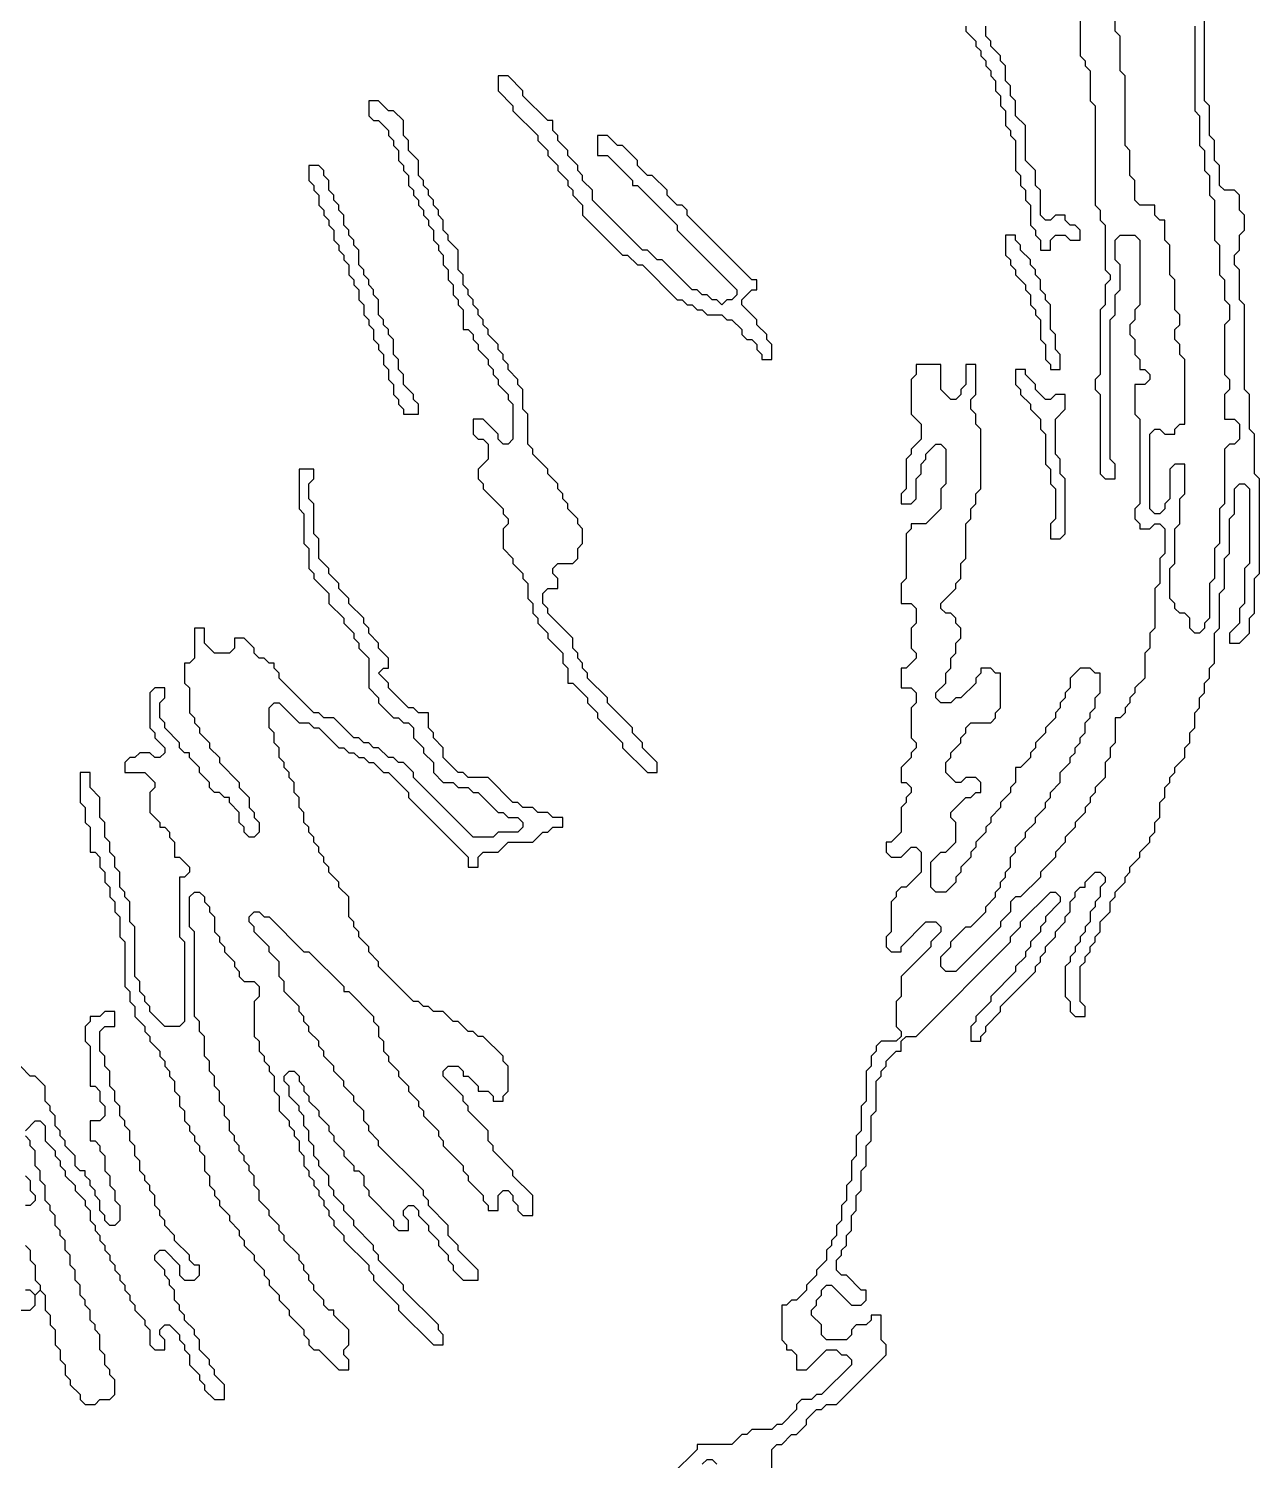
# Model space of a CAD drawing. Header units: metres. Extents: x 0 to 100, y 0 to 128.
# Drawn here: x 49.82 to 56, y 111.09 to 118.29 of the extents above; entities that cross this region are included whole.
import ezdxf

# ---------------------------------------------------------------- set-up
doc = ezdxf.new("R2010")
doc.units = ezdxf.units.M

msp = doc.modelspace()

# ---------------------------------------------------------------- linework, layer by layer
for points in [[(55.1, 118.35), (55.1, 118.15), (55.125, 118.125), (55.125, 118.1), (55.15, 118.075), (55.15, 117.925), (55.175, 117.9), (55.175, 117.4), (55.2, 117.375), (55.2, 117.325), (55.225, 117.3), (55.225, 117.075), (55.25, 117.05), (55.25, 117.025), (55.225, 117), (55.225, 116.9), (55.2, 116.875), (55.2, 116.55), (55.175, 116.525), (55.175, 116.475), (55.2, 116.45), (55.2, 116.05), (55.225, 116.025), (55.275, 116.025), (55.275, 116.1), (55.25, 116.125), (55.25, 116.825), (55.275, 116.85), (55.275, 116.95), (55.3, 116.975), (55.3, 117.1), (55.275, 117.125), (55.275, 117.225), (55.3, 117.25), (55.375, 117.25), (55.4, 117.225), (55.4, 116.9), (55.375, 116.875), (55.375, 116.825), (55.35, 116.8), (55.35, 116.75), (55.375, 116.725), (55.375, 116.65), (55.4, 116.625), (55.4, 116.575), (55.425, 116.575), (55.45, 116.55), (55.45, 116.525), (55.425, 116.5), (55.375, 116.5), (55.375, 116.35), (55.4, 116.325), (55.4, 115.9), (55.375, 115.875), (55.375, 115.825), (55.4, 115.8), (55.4, 115.775), (55.45, 115.775), (55.475, 115.8), (55.5, 115.8), (55.525, 115.775), (55.525, 115.65), (55.5, 115.625), (55.5, 115.5), (55.475, 115.475), (55.475, 115.275), (55.45, 115.25), (55.45, 115.175), (55.425, 115.15), (55.425, 115.025), (55.375, 114.975), (55.375, 114.95), (55.35, 114.925), (55.35, 114.9), (55.325, 114.875), (55.325, 114.85), (55.3, 114.825), (55.275, 114.825), (55.275, 114.7), (55.25, 114.675), (55.25, 114.625), (55.225, 114.6), (55.225, 114.525), (55.175, 114.475), (55.175, 114.45), (55.15, 114.425), (55.15, 114.4), (55.125, 114.375), (55.125, 114.35), (55.075, 114.3), (55.075, 114.275), (55.025, 114.225), (55.025, 114.2), (54.975, 114.15), (54.975, 114.125), (54.9, 114.05), (54.9, 114.025), (54.8, 113.925), (54.775, 113.925), (54.75, 113.9), (54.75, 113.85), (54.7, 113.8), (54.7, 113.775), (54.475, 113.55), (54.425, 113.55), (54.4, 113.575), (54.4, 113.625), (54.45, 113.675), (54.45, 113.7), (54.525, 113.775), (54.55, 113.775), (54.625, 113.85), (54.625, 113.875), (54.675, 113.925), (54.675, 113.95), (54.7, 113.975), (54.7, 114), (54.725, 114.025), (54.725, 114.05), (54.75, 114.075), (54.75, 114.125), (54.775, 114.15), (54.775, 114.175), (54.825, 114.225), (54.825, 114.25), (54.875, 114.3), (54.875, 114.325), (54.925, 114.375), (54.925, 114.4), (54.95, 114.425), (54.95, 114.45), (55, 114.5), (55, 114.55), (55.05, 114.6), (55.05, 114.625), (55.075, 114.65), (55.075, 114.675), (55.1, 114.7), (55.1, 114.725), (55.125, 114.75), (55.125, 114.8), (55.15, 114.825), (55.15, 114.85), (55.175, 114.875), (55.175, 114.925), (55.2, 114.95), (55.2, 115.05), (55.175, 115.05), (55.15, 115.075), (55.1, 115.075), (55.05, 115.025), (55.05, 114.975), (55.025, 114.95), (55.025, 114.925), (55, 114.9), (55, 114.875), (54.975, 114.85), (54.975, 114.825), (54.925, 114.775), (54.925, 114.75), (54.875, 114.7), (54.875, 114.675), (54.85, 114.65), (54.85, 114.625), (54.8, 114.575), (54.775, 114.575), (54.775, 114.5), (54.75, 114.475), (54.75, 114.45), (54.7, 114.4), (54.7, 114.375), (54.65, 114.325), (54.65, 114.3), (54.625, 114.275), (54.625, 114.25), (54.575, 114.2), (54.575, 114.175), (54.55, 114.15), (54.55, 114.125), (54.5, 114.075), (54.5, 114.05), (54.475, 114.025), (54.475, 114), (54.425, 113.95), (54.375, 113.95), (54.35, 113.975), (54.35, 114.1), (54.4, 114.15), (54.425, 114.15), (54.475, 114.2), (54.475, 114.3), (54.45, 114.325), (54.45, 114.35), (54.525, 114.425), (54.55, 114.425), (54.575, 114.45), (54.6, 114.45), (54.6, 114.5), (54.575, 114.525), (54.525, 114.525), (54.5, 114.5), (54.475, 114.5), (54.425, 114.55), (54.425, 114.6), (54.45, 114.625), (54.45, 114.65), (54.5, 114.7), (54.5, 114.725), (54.525, 114.75), (54.525, 114.775), (54.55, 114.8), (54.65, 114.8), (54.675, 114.825), (54.675, 114.85), (54.7, 114.875), (54.7, 115.05), (54.675, 115.05), (54.65, 115.075), (54.6, 115.075), (54.6, 115.05), (54.575, 115.025), (54.575, 115), (54.5, 114.925), (54.475, 114.925), (54.45, 114.9), (54.4, 114.9), (54.375, 114.925), (54.375, 114.95), (54.425, 115), (54.425, 115.05), (54.45, 115.075), (54.45, 115.125), (54.475, 115.15), (54.475, 115.2), (54.5, 115.225), (54.5, 115.275), (54.475, 115.3), (54.475, 115.325), (54.45, 115.35), (54.425, 115.35), (54.4, 115.375), (54.4, 115.4), (54.475, 115.475), (54.475, 115.5), (54.5, 115.525), (54.5, 115.6), (54.525, 115.625), (54.525, 115.8), (54.55, 115.825), (54.55, 115.875), (54.575, 115.9), (54.575, 115.95), (54.6, 115.975), (54.6, 116.275), (54.575, 116.3), (54.575, 116.35), (54.55, 116.375), (54.55, 116.425), (54.575, 116.45), (54.575, 116.6), (54.525, 116.6), (54.525, 116.5), (54.5, 116.475), (54.5, 116.45), (54.475, 116.425), (54.45, 116.425), (54.4, 116.475), (54.4, 116.6), (54.275, 116.6), (54.275, 116.55), (54.25, 116.525), (54.25, 116.35), (54.3, 116.3), (54.3, 116.225), (54.25, 116.175), (54.25, 116.15), (54.225, 116.125), (54.225, 115.975), (54.2, 115.95), (54.2, 115.9), (54.25, 115.9), (54.275, 115.925), (54.275, 116.025), (54.3, 116.05), (54.3, 116.1), (54.325, 116.125), (54.325, 116.15), (54.375, 116.2), (54.4, 116.2), (54.425, 116.175), (54.425, 116), (54.4, 115.975), (54.4, 115.875), (54.325, 115.8), (54.25, 115.8), (54.25, 115.775), (54.225, 115.75), (54.225, 115.525), (54.2, 115.5), (54.2, 115.4), (54.25, 115.4), (54.275, 115.375), (54.275, 115.3), (54.25, 115.275), (54.25, 115.175), (54.275, 115.15), (54.275, 115.125), (54.225, 115.075), (54.2, 115.075), (54.2, 114.975), (54.25, 114.975), (54.275, 114.95), (54.275, 114.9), (54.25, 114.875), (54.25, 114.725), (54.275, 114.7), (54.275, 114.675), (54.25, 114.65), (54.25, 114.625), (54.2, 114.575), (54.2, 114.5), (54.225, 114.5), (54.25, 114.475), (54.25, 114.45), (54.225, 114.425), (54.225, 114.4), (54.2, 114.375), (54.2, 114.25), (54.15, 114.2), (54.125, 114.2), (54.125, 114.15), (54.15, 114.125), (54.2, 114.125), (54.25, 114.175), (54.275, 114.175), (54.3, 114.15), (54.3, 114.05), (54.225, 113.975), (54.2, 113.975), (54.175, 113.95), (54.175, 113.925), (54.15, 113.9), (54.15, 113.75), (54.125, 113.725), (54.125, 113.675), (54.15, 113.65), (54.2, 113.65), (54.2, 113.675), (54.325, 113.8), (54.375, 113.8), (54.4, 113.775), (54.4, 113.75), (54.35, 113.7), (54.35, 113.675), (54.2, 113.525), (54.2, 113.425), (54.175, 113.4), (54.175, 113.275), (54.2, 113.25), (54.2, 113.225), (54.175, 113.2), (54.1, 113.2), (54.075, 113.175), (54.075, 113.15), (54.05, 113.125), (54.05, 113.075), (54.025, 113.05), (54.025, 112.9), (54, 112.875), (54, 112.75), (53.975, 112.725), (53.975, 112.625), (53.95, 112.6), (53.95, 112.5), (53.925, 112.475), (53.925, 112.4), (53.9, 112.375), (53.9, 112.3), (53.875, 112.275), (53.875, 112.225), (53.85, 112.2), (53.85, 112.175), (53.825, 112.15), (53.825, 112.1), (53.775, 112.05), (53.775, 112.025), (53.725, 111.975), (53.725, 111.95), (53.675, 111.9), (53.65, 111.9), (53.625, 111.875), (53.6, 111.875), (53.6, 111.7), (53.625, 111.675), (53.625, 111.65), (53.65, 111.65), (53.675, 111.625), (53.675, 111.55), (53.725, 111.55), (53.825, 111.65), (53.875, 111.65), (53.9, 111.625), (53.925, 111.625), (53.95, 111.6), (53.95, 111.575), (53.8, 111.425), (53.775, 111.425), (53.75, 111.4), (53.7, 111.4), (53.675, 111.375), (53.675, 111.35), (53.6, 111.275), (53.575, 111.275), (53.55, 111.25), (53.45, 111.25), (53.425, 111.225), (53.4, 111.225), (53.35, 111.175), (53.175, 111.175), (53.175, 111.15), (53.05, 111.025)], [(53.55, 111.05), (53.55, 111.15), (53.575, 111.175), (53.6, 111.175), (53.65, 111.225), (53.675, 111.225), (53.725, 111.275), (53.725, 111.3), (53.775, 111.35), (53.8, 111.35), (53.825, 111.375), (53.875, 111.375), (54.125, 111.625), (54.125, 111.675), (54.1, 111.7), (54.1, 111.825), (54.05, 111.825), (54.05, 111.8), (54.025, 111.775), (53.975, 111.775), (53.95, 111.75), (53.95, 111.725), (53.925, 111.7), (53.825, 111.7), (53.8, 111.725), (53.8, 111.775), (53.75, 111.825), (53.75, 111.85), (53.775, 111.875), (53.775, 111.9), (53.8, 111.925), (53.8, 111.95), (53.825, 111.975), (53.85, 111.975), (53.95, 111.875), (54, 111.875), (54.025, 111.9), (54.025, 111.95), (54, 111.95), (53.925, 112.025), (53.9, 112.025), (53.875, 112.05), (53.875, 112.1), (53.9, 112.125), (53.9, 112.15), (53.925, 112.175), (53.925, 112.225), (53.95, 112.25), (53.95, 112.325), (53.975, 112.35), (53.975, 112.425), (54, 112.45), (54, 112.55), (54.025, 112.575), (54.025, 112.675), (54.05, 112.7), (54.05, 112.825), (54.075, 112.85), (54.075, 113), (54.1, 113.025), (54.1, 113.05), (54.125, 113.075), (54.125, 113.1), (54.175, 113.15), (54.2, 113.15), (54.2, 113.2), (54.225, 113.225), (54.275, 113.225), (54.75, 113.7), (54.75, 113.725), (54.8, 113.775), (54.8, 113.8), (54.95, 113.95), (54.975, 113.95), (55, 113.925), (55, 113.9), (54.925, 113.825), (54.925, 113.8), (54.9, 113.775), (54.9, 113.75), (54.85, 113.7), (54.85, 113.675), (54.825, 113.65), (54.825, 113.625), (54.775, 113.575), (54.775, 113.55), (54.65, 113.425), (54.65, 113.4), (54.575, 113.325), (54.575, 113.3), (54.55, 113.275), (54.55, 113.2), (54.6, 113.2), (54.6, 113.225), (54.625, 113.25), (54.625, 113.275), (54.7, 113.35), (54.7, 113.375), (54.875, 113.55), (54.875, 113.575), (54.9, 113.6), (54.9, 113.625), (54.925, 113.65), (54.925, 113.675), (54.975, 113.725), (54.975, 113.75), (55.025, 113.8), (55.025, 113.825), (55.05, 113.85), (55.05, 113.9), (55.075, 113.925), (55.075, 113.95), (55.1, 113.975), (55.125, 113.975), (55.125, 114), (55.175, 114.05), (55.2, 114.05), (55.225, 114.025), (55.225, 114), (55.2, 113.975), (55.2, 113.925), (55.175, 113.9), (55.175, 113.875), (55.15, 113.85), (55.15, 113.8), (55.125, 113.775), (55.125, 113.75), (55.1, 113.725), (55.1, 113.7), (55.075, 113.675), (55.075, 113.65), (55.05, 113.625), (55.05, 113.6), (55.025, 113.575), (55.025, 113.425), (55.05, 113.4), (55.05, 113.35), (55.075, 113.325), (55.125, 113.325), (55.125, 113.375), (55.1, 113.4), (55.1, 113.575), (55.125, 113.6), (55.125, 113.625), (55.15, 113.65), (55.15, 113.675), (55.175, 113.7), (55.175, 113.725), (55.2, 113.75), (55.2, 113.8), (55.25, 113.85), (55.25, 113.9), (55.275, 113.925), (55.275, 113.95), (55.325, 114), (55.325, 114.025), (55.35, 114.05), (55.35, 114.075), (55.4, 114.125), (55.4, 114.15), (55.45, 114.2), (55.45, 114.225), (55.475, 114.25), (55.475, 114.3), (55.5, 114.325), (55.5, 114.4), (55.525, 114.425), (55.525, 114.475), (55.55, 114.5), (55.55, 114.525), (55.575, 114.55), (55.575, 114.575), (55.625, 114.625), (55.625, 114.675), (55.65, 114.7), (55.65, 114.75), (55.675, 114.775), (55.675, 114.85), (55.7, 114.875), (55.7, 114.925), (55.725, 114.95), (55.725, 115), (55.75, 115.025), (55.75, 115.075), (55.775, 115.1), (55.775, 115.25), (55.8, 115.275), (55.8, 115.45), (55.825, 115.475), (55.825, 115.625), (55.85, 115.65), (55.85, 115.825), (55.875, 115.85), (55.875, 115.975), (55.9, 116), (55.925, 116), (55.95, 115.975), (55.95, 115.6), (55.925, 115.575), (55.925, 115.4), (55.9, 115.375), (55.9, 115.3), (55.85, 115.25), (55.85, 115.2), (55.9, 115.2), (55.95, 115.25), (55.95, 115.325), (55.975, 115.35), (55.975, 115.525), (56, 115.55), (56, 116.025), (55.975, 116.05), (55.975, 116.25), (55.95, 116.275), (55.95, 116.45), (55.925, 116.475), (55.925, 116.9), (55.9, 116.925), (55.9, 117.075), (55.875, 117.1), (55.875, 117.15), (55.9, 117.175), (55.9, 117.25), (55.925, 117.275), (55.925, 117.35), (55.9, 117.375), (55.9, 117.45), (55.875, 117.475), (55.825, 117.475), (55.8, 117.5), (55.8, 117.6), (55.775, 117.625), (55.775, 117.725), (55.75, 117.75), (55.75, 117.9), (55.725, 117.925), (55.725, 118.35)], [(55.675, 118.3), (55.675, 117.875), (55.7, 117.85), (55.7, 117.7), (55.725, 117.675), (55.725, 117.575), (55.75, 117.55), (55.75, 117.45), (55.775, 117.425), (55.775, 117.225), (55.8, 117.2), (55.8, 117.05), (55.825, 117.025), (55.825, 116.925), (55.85, 116.9), (55.85, 116.825), (55.825, 116.8), (55.825, 116.55), (55.85, 116.525), (55.85, 116.475), (55.825, 116.45), (55.825, 116.325), (55.875, 116.325), (55.9, 116.3), (55.9, 116.225), (55.875, 116.2), (55.85, 116.2), (55.825, 116.175), (55.825, 115.9), (55.8, 115.875), (55.8, 115.7), (55.775, 115.675), (55.775, 115.525), (55.75, 115.5), (55.75, 115.325), (55.725, 115.3), (55.725, 115.275), (55.7, 115.25), (55.675, 115.25), (55.65, 115.275), (55.65, 115.325), (55.625, 115.35), (55.6, 115.35), (55.575, 115.375), (55.575, 115.4), (55.55, 115.425), (55.55, 115.575), (55.575, 115.6), (55.575, 115.775), (55.6, 115.8), (55.6, 115.925), (55.625, 115.95), (55.625, 116.1), (55.575, 116.1), (55.55, 116.075), (55.55, 115.925), (55.525, 115.9), (55.525, 115.875), (55.5, 115.85), (55.475, 115.85), (55.45, 115.875), (55.45, 116.25), (55.475, 116.275), (55.5, 116.275), (55.525, 116.25), (55.575, 116.25), (55.575, 116.275), (55.6, 116.3), (55.625, 116.3), (55.625, 116.625), (55.6, 116.65), (55.6, 116.7), (55.575, 116.725), (55.575, 116.775), (55.6, 116.8), (55.6, 116.85), (55.575, 116.875), (55.575, 117.025), (55.55, 117.05), (55.55, 117.2), (55.525, 117.225), (55.525, 117.325), (55.5, 117.325), (55.475, 117.35), (55.475, 117.4), (55.4, 117.4), (55.375, 117.425), (55.375, 117.525), (55.35, 117.55), (55.35, 117.675), (55.325, 117.7), (55.325, 118.05), (55.3, 118.075), (55.3, 118.25), (55.275, 118.275), (55.275, 118.375)], [(54.525, 118.3), (54.525, 118.275), (54.575, 118.225), (54.575, 118.2), (54.6, 118.175), (54.6, 118.15), (54.625, 118.125), (54.625, 118.1), (54.65, 118.075), (54.65, 118.05), (54.675, 118.025), (54.675, 117.975), (54.7, 117.95), (54.7, 117.9), (54.725, 117.875), (54.725, 117.8), (54.75, 117.775), (54.75, 117.75), (54.775, 117.725), (54.775, 117.575), (54.8, 117.55), (54.8, 117.5), (54.825, 117.475), (54.825, 117.425), (54.85, 117.4), (54.85, 117.3), (54.875, 117.275), (54.875, 117.25), (54.9, 117.225), (54.9, 117.175), (54.95, 117.175), (54.95, 117.225), (54.975, 117.25), (55.025, 117.25), (55.05, 117.225), (55.1, 117.225), (55.1, 117.275), (55.075, 117.3), (55.05, 117.3), (55.025, 117.325), (55.025, 117.35), (54.975, 117.35), (54.95, 117.325), (54.925, 117.325), (54.9, 117.35), (54.9, 117.475), (54.875, 117.5), (54.875, 117.575), (54.825, 117.625), (54.825, 117.8), (54.775, 117.85), (54.775, 117.925), (54.75, 117.95), (54.75, 118), (54.725, 118.025), (54.725, 118.1), (54.7, 118.125), (54.7, 118.15), (54.65, 118.2), (54.65, 118.225), (54.625, 118.25), (54.625, 118.3)], [(49.8, 112.75), (49.85, 112.8), (49.875, 112.8), (49.9, 112.775), (49.9, 112.7), (49.95, 112.65), (49.95, 112.625), (49.975, 112.6), (49.975, 112.575), (50, 112.55), (50, 112.525), (50.05, 112.475), (50.05, 112.45), (50.1, 112.4), (50.1, 112.375), (50.125, 112.35), (50.125, 112.3), (50.15, 112.275), (50.15, 112.25), (50.175, 112.225), (50.175, 112.2), (50.2, 112.175), (50.2, 112.15), (50.225, 112.125), (50.225, 112.1), (50.25, 112.075), (50.25, 112.05), (50.275, 112.025), (50.275, 112), (50.3, 111.975), (50.3, 111.95), (50.325, 111.925), (50.325, 111.9), (50.35, 111.875), (50.35, 111.85), (50.4, 111.8), (50.4, 111.775), (50.425, 111.75), (50.425, 111.675), (50.45, 111.65), (50.5, 111.65), (50.5, 111.7), (50.475, 111.725), (50.475, 111.75), (50.5, 111.775), (50.525, 111.775), (50.575, 111.725), (50.575, 111.7), (50.6, 111.675), (50.6, 111.65), (50.625, 111.625), (50.625, 111.575), (50.675, 111.525), (50.675, 111.5), (50.7, 111.475), (50.7, 111.45), (50.75, 111.4), (50.8, 111.4), (50.8, 111.475), (50.75, 111.525), (50.75, 111.55), (50.725, 111.575), (50.725, 111.6), (50.675, 111.65), (50.675, 111.7), (50.65, 111.725), (50.65, 111.75), (50.6, 111.8), (50.6, 111.825), (50.575, 111.85), (50.575, 111.875), (50.55, 111.9), (50.55, 111.95), (50.525, 111.975), (50.525, 112), (50.5, 112.025), (50.5, 112.05), (50.45, 112.1), (50.45, 112.125), (50.475, 112.15), (50.5, 112.15), (50.575, 112.075), (50.575, 112.025), (50.6, 112), (50.65, 112), (50.675, 112.025), (50.675, 112.075), (50.65, 112.075), (50.625, 112.1), (50.625, 112.125), (50.55, 112.2), (50.55, 112.225), (50.5, 112.275), (50.5, 112.3), (50.475, 112.325), (50.475, 112.35), (50.45, 112.375), (50.45, 112.425), (50.425, 112.45), (50.425, 112.475), (50.4, 112.5), (50.4, 112.525), (50.375, 112.55), (50.375, 112.6), (50.35, 112.625), (50.35, 112.675), (50.325, 112.7), (50.325, 112.75), (50.3, 112.775), (50.3, 112.8), (50.275, 112.825), (50.275, 112.875), (50.25, 112.9), (50.25, 112.95), (50.225, 112.975), (50.225, 113.05), (50.2, 113.075), (50.2, 113.125), (50.175, 113.15), (50.175, 113.25), (50.2, 113.275), (50.25, 113.275), (50.25, 113.35), (50.2, 113.35), (50.175, 113.325), (50.125, 113.325), (50.125, 113.3), (50.1, 113.275), (50.1, 113.2), (50.125, 113.175), (50.125, 112.975), (50.15, 112.975), (50.175, 112.95), (50.175, 112.9), (50.2, 112.875), (50.2, 112.825), (50.175, 112.8), (50.125, 112.8), (50.125, 112.7), (50.15, 112.7), (50.175, 112.675), (50.175, 112.65), (50.2, 112.625), (50.2, 112.55), (50.225, 112.525), (50.225, 112.475), (50.25, 112.45), (50.25, 112.4), (50.275, 112.375), (50.275, 112.3), (50.25, 112.275), (50.225, 112.275), (50.2, 112.3), (50.2, 112.325), (50.175, 112.35), (50.175, 112.4), (50.15, 112.425), (50.15, 112.45), (50.125, 112.475), (50.125, 112.5), (50.1, 112.525), (50.1, 112.55), (50.075, 112.55), (50.05, 112.575), (50.05, 112.625), (50, 112.675), (50, 112.7), (49.975, 112.725), (49.975, 112.75), (49.95, 112.775), (49.95, 112.825), (49.925, 112.85), (49.925, 112.875), (49.9, 112.9), (49.9, 112.975), (49.85, 113.025), (49.825, 113.025), (49.775, 113.075)], [(49.775, 111.85), (49.825, 111.85), (49.85, 111.875), (49.85, 111.925), (49.875, 111.95), (49.9, 111.925), (49.9, 111.85), (49.925, 111.825), (49.925, 111.775), (49.95, 111.75), (49.95, 111.675), (49.975, 111.65), (49.975, 111.6), (50, 111.575), (50, 111.525), (50.025, 111.5), (50.025, 111.475), (50.075, 111.425), (50.075, 111.4), (50.1, 111.375), (50.15, 111.375), (50.175, 111.4), (50.225, 111.4), (50.25, 111.425), (50.25, 111.5), (50.225, 111.525), (50.225, 111.55), (50.2, 111.575), (50.2, 111.625), (50.175, 111.65), (50.175, 111.725), (50.15, 111.75), (50.15, 111.775), (50.125, 111.8), (50.125, 111.85), (50.1, 111.875), (50.1, 111.9), (50.075, 111.925), (50.075, 111.975), (50.05, 112), (50.05, 112.05), (50.025, 112.075), (50.025, 112.125), (50, 112.15), (50, 112.2), (49.975, 112.225), (49.975, 112.25), (49.95, 112.275), (49.95, 112.325), (49.925, 112.35), (49.925, 112.375), (49.9, 112.4), (49.9, 112.475), (49.875, 112.5), (49.875, 112.55), (49.85, 112.575), (49.85, 112.65), (49.825, 112.675), (49.825, 112.7), (49.8, 112.725)], [(49.8, 112.525), (49.825, 112.5), (49.825, 112.45), (49.85, 112.425), (49.85, 112.4), (49.825, 112.375), (49.8, 112.375)], [(49.8, 112.175), (49.825, 112.15), (49.825, 112.1), (49.85, 112.075), (49.85, 112), (49.875, 111.975), (49.875, 111.95), (49.85, 111.925), (49.825, 111.95), (49.8, 111.95)], [(53.2, 111.075), (53.225, 111.1), (53.25, 111.1), (53.275, 111.075)]]:
    msp.add_lwpolyline(points)
for points in [[(52.175, 118.05), (52.175, 117.975), (52.25, 117.9), (52.25, 117.875), (52.375, 117.75), (52.375, 117.725), (52.425, 117.675), (52.425, 117.65), (52.475, 117.6), (52.475, 117.575), (52.525, 117.525), (52.525, 117.5), (52.55, 117.475), (52.55, 117.45), (52.6, 117.4), (52.6, 117.35), (52.8, 117.15), (52.825, 117.15), (52.875, 117.1), (52.9, 117.1), (53.075, 116.925), (53.1, 116.925), (53.125, 116.9), (53.15, 116.9), (53.175, 116.875), (53.2, 116.875), (53.225, 116.85), (53.3, 116.85), (53.325, 116.825), (53.35, 116.825), (53.4, 116.775), (53.4, 116.75), (53.425, 116.725), (53.45, 116.725), (53.475, 116.7), (53.475, 116.675), (53.5, 116.65), (53.5, 116.625), (53.55, 116.625), (53.55, 116.7), (53.525, 116.725), (53.525, 116.75), (53.475, 116.8), (53.475, 116.825), (53.4, 116.9), (53.4, 116.925), (53.45, 116.975), (53.475, 116.975), (53.475, 117.025), (53.45, 117.025), (53.125, 117.35), (53.125, 117.375), (53.1, 117.4), (53.075, 117.4), (53.025, 117.45), (53.025, 117.475), (52.95, 117.55), (52.925, 117.55), (52.875, 117.6), (52.875, 117.625), (52.8, 117.7), (52.775, 117.7), (52.725, 117.75), (52.675, 117.75), (52.675, 117.65), (52.725, 117.65), (52.85, 117.525), (52.85, 117.5), (52.875, 117.5), (53.075, 117.3), (53.075, 117.275), (53.375, 116.975), (53.375, 116.95), (53.35, 116.925), (53.325, 116.925), (53.3, 116.9), (53.275, 116.925), (53.25, 116.925), (53.225, 116.95), (53.2, 116.95), (53.175, 116.975), (53.15, 116.975), (53, 117.125), (52.975, 117.125), (52.925, 117.175), (52.9, 117.175), (52.65, 117.425), (52.65, 117.475), (52.6, 117.525), (52.6, 117.55), (52.575, 117.575), (52.575, 117.6), (52.525, 117.65), (52.525, 117.675), (52.475, 117.725), (52.475, 117.75), (52.45, 117.775), (52.45, 117.825), (52.425, 117.825), (52.3, 117.95), (52.3, 117.975), (52.225, 118.05)], [(51.525, 117.925), (51.525, 117.85), (51.55, 117.825), (51.575, 117.825), (51.625, 117.775), (51.625, 117.75), (51.65, 117.725), (51.65, 117.7), (51.675, 117.675), (51.675, 117.625), (51.7, 117.6), (51.7, 117.575), (51.725, 117.55), (51.725, 117.5), (51.75, 117.475), (51.75, 117.45), (51.775, 117.425), (51.775, 117.4), (51.8, 117.375), (51.8, 117.35), (51.825, 117.325), (51.825, 117.3), (51.85, 117.275), (51.85, 117.225), (51.875, 117.2), (51.875, 117.175), (51.9, 117.15), (51.9, 117.1), (51.925, 117.075), (51.925, 117.025), (51.95, 117), (51.95, 116.95), (51.975, 116.925), (51.975, 116.9), (52, 116.875), (52, 116.775), (52.025, 116.775), (52.05, 116.75), (52.05, 116.725), (52.075, 116.7), (52.075, 116.675), (52.125, 116.625), (52.125, 116.6), (52.15, 116.575), (52.15, 116.55), (52.175, 116.525), (52.175, 116.5), (52.225, 116.45), (52.225, 116.425), (52.25, 116.4), (52.25, 116.225), (52.225, 116.2), (52.2, 116.2), (52.175, 116.225), (52.175, 116.25), (52.1, 116.325), (52.05, 116.325), (52.05, 116.25), (52.075, 116.225), (52.1, 116.225), (52.125, 116.2), (52.125, 116.125), (52.075, 116.075), (52.075, 116.025), (52.1, 116), (52.1, 115.975), (52.2, 115.875), (52.2, 115.85), (52.225, 115.825), (52.225, 115.8), (52.2, 115.775), (52.2, 115.675), (52.25, 115.625), (52.25, 115.6), (52.3, 115.55), (52.3, 115.525), (52.325, 115.5), (52.325, 115.425), (52.35, 115.4), (52.35, 115.35), (52.375, 115.325), (52.375, 115.3), (52.425, 115.25), (52.425, 115.225), (52.5, 115.15), (52.5, 115.1), (52.525, 115.075), (52.525, 115), (52.55, 115), (52.625, 114.925), (52.625, 114.9), (52.675, 114.85), (52.675, 114.825), (52.8, 114.7), (52.8, 114.675), (52.925, 114.55), (52.975, 114.55), (52.975, 114.6), (52.9, 114.675), (52.9, 114.7), (52.85, 114.75), (52.85, 114.775), (52.725, 114.9), (52.725, 114.925), (52.625, 115.025), (52.625, 115.05), (52.6, 115.075), (52.6, 115.1), (52.575, 115.125), (52.575, 115.15), (52.55, 115.175), (52.55, 115.225), (52.425, 115.35), (52.425, 115.375), (52.4, 115.4), (52.4, 115.45), (52.425, 115.475), (52.475, 115.475), (52.475, 115.525), (52.45, 115.55), (52.45, 115.575), (52.475, 115.6), (52.55, 115.6), (52.575, 115.625), (52.575, 115.675), (52.6, 115.7), (52.6, 115.775), (52.575, 115.8), (52.575, 115.825), (52.525, 115.875), (52.525, 115.9), (52.5, 115.925), (52.5, 115.95), (52.475, 115.975), (52.475, 116), (52.425, 116.05), (52.425, 116.075), (52.35, 116.15), (52.35, 116.175), (52.325, 116.2), (52.325, 116.35), (52.3, 116.375), (52.3, 116.475), (52.275, 116.5), (52.275, 116.525), (52.225, 116.575), (52.225, 116.6), (52.2, 116.625), (52.2, 116.65), (52.175, 116.675), (52.175, 116.7), (52.125, 116.75), (52.125, 116.775), (52.1, 116.8), (52.1, 116.825), (52.075, 116.85), (52.075, 116.875), (52.05, 116.9), (52.05, 116.925), (52.025, 116.95), (52.025, 116.975), (52, 117), (52, 117.05), (51.975, 117.075), (51.975, 117.175), (51.925, 117.225), (51.925, 117.25), (51.9, 117.275), (51.9, 117.325), (51.875, 117.35), (51.875, 117.375), (51.85, 117.4), (51.85, 117.425), (51.825, 117.45), (51.825, 117.475), (51.8, 117.5), (51.8, 117.525), (51.775, 117.55), (51.775, 117.625), (51.725, 117.675), (51.725, 117.725), (51.7, 117.75), (51.7, 117.825), (51.65, 117.875), (51.625, 117.875), (51.575, 117.925)], [(51.225, 117.6), (51.225, 117.525), (51.25, 117.5), (51.25, 117.475), (51.275, 117.45), (51.275, 117.4), (51.3, 117.375), (51.3, 117.35), (51.325, 117.325), (51.325, 117.3), (51.35, 117.275), (51.35, 117.225), (51.375, 117.2), (51.375, 117.175), (51.4, 117.15), (51.4, 117.125), (51.425, 117.1), (51.425, 117.05), (51.45, 117.025), (51.45, 117), (51.475, 116.975), (51.475, 116.925), (51.5, 116.9), (51.5, 116.85), (51.525, 116.825), (51.525, 116.8), (51.55, 116.775), (51.55, 116.725), (51.575, 116.7), (51.575, 116.675), (51.6, 116.65), (51.6, 116.6), (51.625, 116.575), (51.625, 116.525), (51.65, 116.5), (51.65, 116.45), (51.675, 116.425), (51.675, 116.4), (51.7, 116.375), (51.7, 116.35), (51.775, 116.35), (51.775, 116.4), (51.75, 116.425), (51.75, 116.45), (51.7, 116.5), (51.7, 116.55), (51.675, 116.575), (51.675, 116.625), (51.65, 116.65), (51.65, 116.725), (51.625, 116.75), (51.625, 116.775), (51.6, 116.8), (51.6, 116.825), (51.575, 116.85), (51.575, 116.925), (51.55, 116.95), (51.55, 116.975), (51.525, 117), (51.525, 117.025), (51.5, 117.05), (51.5, 117.075), (51.475, 117.1), (51.475, 117.175), (51.45, 117.2), (51.45, 117.225), (51.425, 117.25), (51.425, 117.275), (51.4, 117.3), (51.4, 117.35), (51.375, 117.375), (51.375, 117.4), (51.35, 117.425), (51.35, 117.45), (51.325, 117.475), (51.325, 117.525), (51.3, 117.55), (51.3, 117.575), (51.275, 117.6)], [(54.725, 117.25), (54.725, 117.15), (54.75, 117.125), (54.75, 117.1), (54.775, 117.075), (54.775, 117.05), (54.825, 117), (54.825, 116.975), (54.85, 116.95), (54.85, 116.9), (54.875, 116.875), (54.875, 116.85), (54.9, 116.825), (54.9, 116.725), (54.925, 116.7), (54.925, 116.625), (54.95, 116.6), (54.95, 116.575), (55, 116.575), (55, 116.65), (54.975, 116.675), (54.975, 116.75), (54.95, 116.775), (54.95, 116.9), (54.925, 116.925), (54.925, 116.95), (54.9, 116.975), (54.9, 117.025), (54.875, 117.05), (54.875, 117.075), (54.85, 117.1), (54.85, 117.125), (54.8, 117.175), (54.8, 117.2), (54.775, 117.225), (54.775, 117.25)], [(54.775, 116.575), (54.775, 116.5), (54.8, 116.475), (54.8, 116.45), (54.85, 116.4), (54.85, 116.375), (54.9, 116.325), (54.9, 116.275), (54.925, 116.25), (54.925, 116.1), (54.95, 116.075), (54.95, 116), (54.975, 115.975), (54.975, 115.825), (54.95, 115.8), (54.95, 115.725), (55, 115.725), (55.025, 115.75), (55.025, 116.025), (55, 116.05), (55, 116.125), (54.975, 116.15), (54.975, 116.325), (55.025, 116.375), (55.025, 116.45), (54.975, 116.45), (54.95, 116.425), (54.925, 116.425), (54.875, 116.475), (54.875, 116.5), (54.825, 116.55), (54.825, 116.575)], [(51.175, 116.075), (51.175, 115.875), (51.2, 115.85), (51.2, 115.7), (51.225, 115.675), (51.225, 115.575), (51.25, 115.55), (51.25, 115.525), (51.325, 115.45), (51.325, 115.4), (51.4, 115.325), (51.4, 115.3), (51.45, 115.25), (51.45, 115.225), (51.475, 115.2), (51.475, 115.175), (51.525, 115.125), (51.525, 114.975), (51.575, 114.925), (51.575, 114.9), (51.65, 114.825), (51.675, 114.825), (51.7, 114.8), (51.725, 114.8), (51.75, 114.775), (51.75, 114.725), (51.8, 114.675), (51.8, 114.65), (51.85, 114.6), (51.85, 114.55), (51.9, 114.5), (51.95, 114.5), (51.975, 114.475), (52.025, 114.475), (52.05, 114.45), (52.075, 114.45), (52.175, 114.35), (52.2, 114.35), (52.225, 114.325), (52.275, 114.325), (52.3, 114.3), (52.3, 114.275), (52.275, 114.25), (52.175, 114.25), (52.15, 114.225), (52.05, 114.225), (51.75, 114.525), (51.75, 114.55), (51.7, 114.6), (51.675, 114.6), (51.65, 114.625), (51.625, 114.625), (51.575, 114.675), (51.55, 114.675), (51.525, 114.7), (51.5, 114.7), (51.475, 114.725), (51.45, 114.725), (51.35, 114.825), (51.3, 114.825), (51.275, 114.85), (51.25, 114.85), (51.075, 115.025), (51.075, 115.05), (51.05, 115.075), (51.05, 115.1), (51.025, 115.1), (51, 115.125), (50.975, 115.125), (50.95, 115.15), (50.95, 115.175), (50.9, 115.225), (50.85, 115.225), (50.85, 115.175), (50.825, 115.15), (50.75, 115.15), (50.7, 115.2), (50.7, 115.275), (50.65, 115.275), (50.65, 115.125), (50.625, 115.1), (50.6, 115.1), (50.6, 115), (50.625, 114.975), (50.625, 114.85), (50.65, 114.825), (50.65, 114.8), (50.675, 114.775), (50.675, 114.75), (50.725, 114.7), (50.725, 114.675), (50.775, 114.625), (50.775, 114.6), (50.875, 114.5), (50.875, 114.475), (50.925, 114.425), (50.925, 114.375), (50.95, 114.35), (50.95, 114.325), (50.975, 114.3), (50.975, 114.25), (50.95, 114.225), (50.925, 114.225), (50.9, 114.25), (50.9, 114.275), (50.875, 114.3), (50.875, 114.35), (50.825, 114.4), (50.825, 114.425), (50.8, 114.425), (50.775, 114.45), (50.75, 114.45), (50.725, 114.475), (50.725, 114.5), (50.675, 114.55), (50.675, 114.575), (50.625, 114.625), (50.625, 114.65), (50.6, 114.65), (50.575, 114.675), (50.575, 114.7), (50.5, 114.775), (50.5, 114.8), (50.475, 114.825), (50.475, 114.9), (50.5, 114.925), (50.5, 114.975), (50.45, 114.975), (50.425, 114.95), (50.425, 114.775), (50.45, 114.75), (50.45, 114.725), (50.5, 114.675), (50.5, 114.65), (50.475, 114.625), (50.45, 114.625), (50.425, 114.65), (50.375, 114.65), (50.35, 114.625), (50.325, 114.625), (50.3, 114.6), (50.3, 114.55), (50.4, 114.55), (50.45, 114.5), (50.45, 114.475), (50.425, 114.45), (50.425, 114.35), (50.475, 114.3), (50.475, 114.275), (50.5, 114.275), (50.525, 114.25), (50.525, 114.225), (50.55, 114.2), (50.55, 114.125), (50.575, 114.125), (50.625, 114.075), (50.625, 114.05), (50.6, 114.025), (50.575, 114.025), (50.575, 113.725), (50.6, 113.7), (50.6, 113.3), (50.575, 113.275), (50.5, 113.275), (50.425, 113.35), (50.425, 113.375), (50.4, 113.4), (50.4, 113.425), (50.375, 113.45), (50.375, 113.5), (50.35, 113.525), (50.35, 113.775), (50.325, 113.8), (50.325, 113.9), (50.3, 113.925), (50.3, 113.95), (50.275, 113.975), (50.275, 114.05), (50.25, 114.075), (50.25, 114.125), (50.225, 114.15), (50.225, 114.2), (50.2, 114.225), (50.2, 114.3), (50.175, 114.325), (50.175, 114.425), (50.125, 114.475), (50.125, 114.55), (50.075, 114.55), (50.075, 114.4), (50.1, 114.375), (50.1, 114.3), (50.125, 114.275), (50.125, 114.15), (50.15, 114.15), (50.175, 114.125), (50.175, 114.075), (50.2, 114.05), (50.2, 114), (50.225, 113.975), (50.225, 113.925), (50.25, 113.9), (50.25, 113.85), (50.275, 113.825), (50.275, 113.725), (50.3, 113.7), (50.3, 113.475), (50.325, 113.45), (50.325, 113.4), (50.35, 113.375), (50.35, 113.325), (50.4, 113.275), (50.4, 113.25), (50.425, 113.225), (50.425, 113.2), (50.475, 113.15), (50.475, 113.125), (50.5, 113.1), (50.5, 113.075), (50.525, 113.05), (50.525, 113.025), (50.55, 113), (50.55, 112.95), (50.575, 112.925), (50.575, 112.875), (50.6, 112.85), (50.6, 112.8), (50.625, 112.775), (50.625, 112.75), (50.65, 112.725), (50.65, 112.7), (50.675, 112.675), (50.675, 112.65), (50.7, 112.625), (50.7, 112.55), (50.725, 112.525), (50.725, 112.475), (50.75, 112.45), (50.75, 112.425), (50.775, 112.4), (50.775, 112.375), (50.825, 112.325), (50.825, 112.3), (50.875, 112.25), (50.875, 112.225), (50.9, 112.2), (50.9, 112.175), (50.95, 112.125), (50.95, 112.1), (51, 112.05), (51, 112.025), (51.025, 112), (51.025, 111.975), (51.075, 111.925), (51.075, 111.9), (51.125, 111.85), (51.125, 111.825), (51.2, 111.75), (51.2, 111.725), (51.225, 111.7), (51.225, 111.675), (51.25, 111.65), (51.275, 111.65), (51.375, 111.55), (51.425, 111.55), (51.425, 111.6), (51.4, 111.625), (51.4, 111.65), (51.425, 111.675), (51.425, 111.75), (51.35, 111.825), (51.35, 111.85), (51.325, 111.85), (51.3, 111.875), (51.3, 111.9), (51.25, 111.95), (51.25, 111.975), (51.225, 112), (51.225, 112.025), (51.2, 112.05), (51.2, 112.075), (51.175, 112.1), (51.175, 112.125), (51.1, 112.2), (51.1, 112.225), (51.075, 112.25), (51.075, 112.275), (51.025, 112.325), (51.025, 112.35), (50.975, 112.4), (50.975, 112.45), (50.95, 112.475), (50.95, 112.525), (50.925, 112.55), (50.925, 112.575), (50.9, 112.6), (50.9, 112.625), (50.875, 112.65), (50.875, 112.675), (50.85, 112.7), (50.85, 112.725), (50.825, 112.75), (50.825, 112.8), (50.8, 112.825), (50.8, 112.875), (50.775, 112.9), (50.775, 112.95), (50.75, 112.975), (50.75, 113.025), (50.725, 113.05), (50.725, 113.1), (50.7, 113.125), (50.7, 113.225), (50.675, 113.25), (50.675, 113.3), (50.65, 113.325), (50.65, 113.75), (50.625, 113.775), (50.625, 113.925), (50.65, 113.95), (50.675, 113.95), (50.7, 113.925), (50.7, 113.9), (50.725, 113.875), (50.725, 113.85), (50.75, 113.825), (50.75, 113.75), (50.775, 113.725), (50.775, 113.7), (50.8, 113.675), (50.8, 113.65), (50.85, 113.6), (50.85, 113.575), (50.875, 113.55), (50.875, 113.525), (50.9, 113.5), (50.95, 113.5), (50.975, 113.475), (50.975, 113.425), (50.95, 113.4), (50.95, 113.225), (50.975, 113.2), (50.975, 113.15), (51, 113.125), (51, 113.1), (51.025, 113.075), (51.025, 113.05), (51.05, 113.025), (51.05, 112.95), (51.075, 112.925), (51.075, 112.85), (51.125, 112.8), (51.125, 112.775), (51.15, 112.75), (51.15, 112.725), (51.175, 112.7), (51.175, 112.65), (51.2, 112.625), (51.2, 112.575), (51.225, 112.55), (51.225, 112.525), (51.25, 112.5), (51.25, 112.475), (51.275, 112.45), (51.275, 112.425), (51.3, 112.4), (51.3, 112.375), (51.325, 112.35), (51.325, 112.325), (51.35, 112.3), (51.35, 112.275), (51.4, 112.225), (51.4, 112.2), (51.525, 112.075), (51.525, 112.05), (51.55, 112.025), (51.55, 112), (51.675, 111.875), (51.675, 111.85), (51.85, 111.675), (51.9, 111.675), (51.9, 111.725), (51.875, 111.75), (51.875, 111.775), (51.7, 111.95), (51.7, 111.975), (51.575, 112.1), (51.575, 112.125), (51.55, 112.15), (51.55, 112.175), (51.45, 112.275), (51.45, 112.3), (51.4, 112.35), (51.4, 112.375), (51.35, 112.425), (51.35, 112.45), (51.325, 112.475), (51.325, 112.525), (51.275, 112.575), (51.275, 112.6), (51.25, 112.625), (51.25, 112.675), (51.225, 112.7), (51.225, 112.75), (51.2, 112.775), (51.2, 112.825), (51.175, 112.85), (51.175, 112.875), (51.125, 112.925), (51.125, 112.975), (51.1, 113), (51.1, 113.025), (51.125, 113.05), (51.15, 113.05), (51.175, 113.025), (51.175, 113), (51.2, 112.975), (51.2, 112.95), (51.225, 112.925), (51.225, 112.9), (51.275, 112.85), (51.275, 112.825), (51.325, 112.775), (51.325, 112.75), (51.35, 112.725), (51.35, 112.7), (51.4, 112.65), (51.4, 112.625), (51.45, 112.575), (51.45, 112.55), (51.475, 112.55), (51.5, 112.525), (51.5, 112.475), (51.525, 112.45), (51.525, 112.425), (51.65, 112.3), (51.65, 112.275), (51.675, 112.25), (51.725, 112.25), (51.725, 112.3), (51.7, 112.325), (51.7, 112.35), (51.725, 112.375), (51.75, 112.375), (51.775, 112.35), (51.775, 112.325), (51.825, 112.275), (51.825, 112.25), (51.875, 112.2), (51.875, 112.175), (51.925, 112.125), (51.925, 112.1), (51.95, 112.075), (51.95, 112.05), (52, 112), (52.075, 112), (52.075, 112.05), (51.975, 112.15), (51.975, 112.175), (51.925, 112.225), (51.925, 112.275), (51.825, 112.375), (51.825, 112.4), (51.8, 112.425), (51.8, 112.45), (51.575, 112.675), (51.575, 112.7), (51.525, 112.75), (51.525, 112.775), (51.5, 112.8), (51.5, 112.85), (51.45, 112.9), (51.45, 112.925), (51.4, 112.975), (51.4, 113), (51.35, 113.05), (51.35, 113.075), (51.3, 113.125), (51.3, 113.15), (51.275, 113.175), (51.275, 113.2), (51.225, 113.25), (51.225, 113.275), (51.2, 113.3), (51.2, 113.325), (51.175, 113.35), (51.175, 113.375), (51.1, 113.45), (51.1, 113.5), (51.075, 113.525), (51.075, 113.6), (51.025, 113.65), (51.025, 113.675), (50.95, 113.75), (50.95, 113.775), (50.925, 113.8), (50.925, 113.825), (50.95, 113.85), (50.975, 113.85), (51, 113.825), (51.025, 113.825), (51.2, 113.65), (51.225, 113.65), (51.4, 113.475), (51.4, 113.45), (51.425, 113.45), (51.55, 113.325), (51.55, 113.3), (51.575, 113.275), (51.575, 113.225), (51.6, 113.2), (51.6, 113.15), (51.625, 113.125), (51.625, 113.1), (51.675, 113.05), (51.675, 113.025), (51.725, 112.975), (51.725, 112.95), (51.775, 112.9), (51.775, 112.875), (51.8, 112.85), (51.8, 112.825), (51.875, 112.75), (51.875, 112.725), (51.9, 112.7), (51.9, 112.675), (52, 112.575), (52, 112.55), (52.025, 112.525), (52.025, 112.5), (52.1, 112.425), (52.1, 112.4), (52.125, 112.375), (52.125, 112.35), (52.175, 112.35), (52.175, 112.425), (52.2, 112.45), (52.225, 112.45), (52.25, 112.425), (52.25, 112.4), (52.275, 112.375), (52.275, 112.35), (52.3, 112.325), (52.35, 112.325), (52.35, 112.425), (52.25, 112.525), (52.25, 112.55), (52.15, 112.65), (52.15, 112.675), (52.125, 112.7), (52.125, 112.75), (52.025, 112.85), (52.025, 112.875), (52, 112.9), (52, 112.925), (51.9, 113.025), (51.9, 113.05), (51.925, 113.075), (51.975, 113.075), (52, 113.05), (52, 113.025), (52.025, 113.025), (52.075, 112.975), (52.075, 112.95), (52.125, 112.95), (52.15, 112.925), (52.15, 112.9), (52.2, 112.9), (52.2, 112.925), (52.225, 112.95), (52.225, 113.075), (52.2, 113.1), (52.2, 113.125), (52.1, 113.225), (52.075, 113.225), (52.05, 113.25), (52.025, 113.25), (51.975, 113.3), (51.95, 113.3), (51.9, 113.35), (51.85, 113.35), (51.825, 113.375), (51.8, 113.375), (51.775, 113.4), (51.75, 113.4), (51.575, 113.575), (51.575, 113.6), (51.525, 113.65), (51.525, 113.675), (51.475, 113.725), (51.475, 113.75), (51.45, 113.775), (51.45, 113.8), (51.425, 113.825), (51.425, 113.925), (51.375, 113.975), (51.375, 114), (51.325, 114.05), (51.325, 114.075), (51.3, 114.1), (51.3, 114.125), (51.275, 114.15), (51.275, 114.175), (51.25, 114.2), (51.25, 114.225), (51.225, 114.25), (51.225, 114.275), (51.2, 114.3), (51.2, 114.35), (51.175, 114.375), (51.175, 114.425), (51.15, 114.45), (51.15, 114.5), (51.125, 114.525), (51.125, 114.55), (51.1, 114.575), (51.1, 114.6), (51.075, 114.625), (51.075, 114.675), (51.05, 114.7), (51.05, 114.75), (51.025, 114.775), (51.025, 114.875), (51.05, 114.9), (51.075, 114.9), (51.175, 114.8), (51.225, 114.8), (51.25, 114.775), (51.275, 114.775), (51.375, 114.675), (51.4, 114.675), (51.425, 114.65), (51.45, 114.65), (51.475, 114.625), (51.5, 114.625), (51.525, 114.6), (51.55, 114.6), (51.6, 114.55), (51.625, 114.55), (51.725, 114.45), (51.725, 114.425), (52.025, 114.125), (52.025, 114.075), (52.075, 114.075), (52.075, 114.125), (52.1, 114.15), (52.175, 114.15), (52.225, 114.2), (52.35, 114.2), (52.4, 114.25), (52.425, 114.25), (52.45, 114.275), (52.5, 114.275), (52.5, 114.325), (52.45, 114.325), (52.425, 114.35), (52.375, 114.35), (52.35, 114.375), (52.3, 114.375), (52.275, 114.4), (52.25, 114.4), (52.125, 114.525), (52.025, 114.525), (52, 114.55), (51.975, 114.55), (51.9, 114.625), (51.9, 114.675), (51.85, 114.725), (51.85, 114.75), (51.825, 114.775), (51.825, 114.85), (51.775, 114.85), (51.75, 114.875), (51.725, 114.875), (51.625, 114.975), (51.625, 115), (51.575, 115.05), (51.6, 115.075), (51.625, 115.075), (51.625, 115.125), (51.575, 115.175), (51.575, 115.2), (51.525, 115.25), (51.525, 115.275), (51.5, 115.3), (51.5, 115.325), (51.425, 115.4), (51.425, 115.425), (51.375, 115.475), (51.375, 115.5), (51.325, 115.55), (51.325, 115.575), (51.275, 115.625), (51.275, 115.725), (51.25, 115.75), (51.25, 115.9), (51.225, 115.925), (51.225, 116), (51.25, 116.025), (51.25, 116.075)]]:
    msp.add_lwpolyline(points, close=True)

doc.saveas('drawing.dxf')
